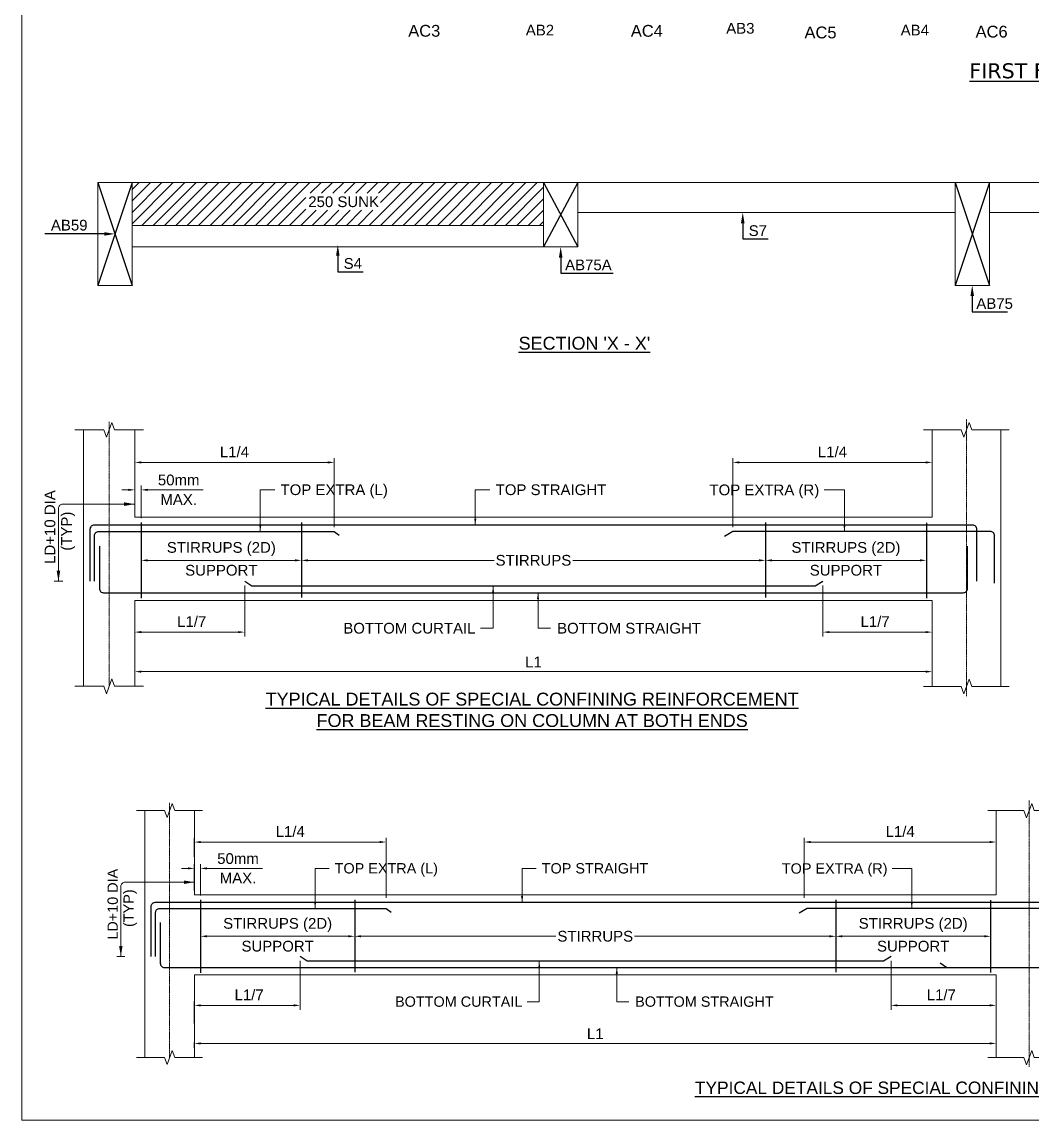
# Model space of a CAD drawing. Header units: metres. Extents: x 212016 to 305808, y -1779784 to -1707414.
# Drawn here: x 212016 to 235580, y -1779784 to -1754179 of the extents above; entities that cross this region are included whole.
import ezdxf
from ezdxf.enums import TextEntityAlignment as Align

# ---------------------------------------------------------------- set-up
doc = ezdxf.new("R2010")
doc.units = ezdxf.units.M
doc.header["$LTSCALE"] = 15
doc.header["$MEASUREMENT"] = 0
doc.header["$PDMODE"] = 35
doc.header["$PDSIZE"] = -10
doc.linetypes.add('DASHDOT', pattern=[25.4, 12.7, -6.35, 0, -6.35])
for name, color, linetype, lineweight in [('BEAM NO_ASC', 7, 'Continuous', 20), ('BEAM SECTION_ASC', 10, 'Continuous', 9), ('BEAM_ASC', 1, 'Continuous', 20), ('CENTERLINE_ASC', 250, 'DASHDOT', 0), ('COLUMN SECTION_ASC', 132, 'Continuous', 9), ('DIMENSION_ASC', 251, 'Continuous', 9), ('HATCH_ASC', 253, 'Continuous', 5), ('LEADER_ASC', 152, 'Continuous', 15), ('NEW COLUMN NO._ ASC', 7, 'Continuous', 25), ('STEEL MAIN_ASC', 4, 'Continuous', 30), ('STIRRUPS_ASC', 22, 'Continuous', 5), ('TEXT HEADER_ASC', 7, 'Continuous', 25), ('TEXT_ASC', 7, 'Continuous', 25), ('VIEWPORT_ASC', 6, 'Continuous', 15)]:
    doc.layers.add(name, color=color, linetype=linetype, lineweight=lineweight)
doc.styles.add('3 MM', font='verdana.ttf', dxfattribs={"height": 3})
doc.styles.add('ASC_DIMENSION', font='swiss.ttf', dxfattribs={"height": 250})
doc.styles.add('STANDERD ASC', font='swiss.ttf', dxfattribs={"height": 250})
doc.dimstyles.new('ASC_MM', dxfattribs={"dimtxt": 210, "dimasz": 150, "dimexe": 50, "dimexo": 50, "dimgap": 100, "dimtad": 1, "dimdec": 0, "dimzin": 0, "dimdsep": 46, "dimtxsty": 'ASC_DIMENSION', "dimcen": 0, "dimclrd": 256, "dimclre": 256, "dimclrt": 7, "dimadec": 0, "dimazin": 0, "dimtfac": 1, "dimtdec": 0, "dimtofl": 0, "dimtmove": 0, "dimatfit": 2, "dimfxl": 1, "dimtolj": 1, "dimtzin": 0, "dimlwd": -1, "dimlwe": -1, "dimarcsym": 1})

# ---------------------------------------------------------------- blocks, each defined once
blk = doc.blocks.new('*D64')
at = {"layer": 'Defpoints', "color": 0, "lineweight": -3, "transparency": 16777216}
for p in [(214648, -1764449), (214648, -1764916), (219298, -1766058)]:
    blk.add_point(p, dxfattribs=at)
at = {"layer": 'DIMENSION_ASC', "transparency": 16777216}
for p, q in [((214648, -1764816), (214648, -1764349)), ((219298, -1765958), (219298, -1764349)), ((219148, -1764449), (214798, -1764449))]:
    blk.add_line(p, q, dxfattribs=at)
at = {"layer": 'DIMENSION_ASC', "lineweight": -3, "transparency": 16777216}
for points in [[(214798, -1764424), (214798, -1764474), (214648, -1764449)], [(219148, -1764424), (219148, -1764474), (219298, -1764449)]]:
    blk.add_solid(points, dxfattribs=at)
at = {"layer": 'DIMENSION_ASC', "color": 7, "transparency": 16777216, "insert": (216973, -1764205), "char_height": 250, "attachment_point": 5, "style": 'ASC_DIMENSION'}
blk.add_mtext('\\A1;L1/4', dxfattribs=at)
blk = doc.blocks.new('*D65')
at = {"layer": 'Defpoints', "color": 0, "lineweight": -3, "transparency": 16777216}
for p in [(214648, -1769200), (233248, -1769187), (214648, -1769328)]:
    blk.add_point(p, dxfattribs=at)
at = {"layer": 'DIMENSION_ASC', "transparency": 16777216}
for p, q in [((233248, -1769287), (233248, -1769428)), ((214648, -1769300), (214648, -1769428)), ((233098, -1769328), (214798, -1769328))]:
    blk.add_line(p, q, dxfattribs=at)
at = {"layer": 'DIMENSION_ASC', "lineweight": -3, "transparency": 16777216}
for points in [[(214798, -1769303), (214798, -1769353), (214648, -1769328)], [(233098, -1769303), (233098, -1769353), (233248, -1769328)]]:
    blk.add_solid(points, dxfattribs=at)
at = {"layer": 'DIMENSION_ASC', "color": 7, "transparency": 16777216, "insert": (223948, -1769103), "char_height": 250, "attachment_point": 5, "style": 'ASC_DIMENSION'}
blk.add_mtext('\\A1;L1', dxfattribs=at)
blk = doc.blocks.new('*D66')
at = {"layer": 'Defpoints', "color": 0, "lineweight": -3, "transparency": 16777216}
for p in [(233248, -1764449), (233248, -1764914), (228600, -1766058)]:
    blk.add_point(p, dxfattribs=at)
at = {"layer": 'DIMENSION_ASC', "transparency": 16777216}
for p, q in [((228600, -1765958), (228600, -1764349)), ((233248, -1764814), (233248, -1764349)), ((228750, -1764449), (233098, -1764449))]:
    blk.add_line(p, q, dxfattribs=at)
at = {"layer": 'DIMENSION_ASC', "lineweight": -3, "transparency": 16777216}
for points in [[(228750, -1764424), (228750, -1764474), (228600, -1764449)], [(233098, -1764424), (233098, -1764474), (233248, -1764449)]]:
    blk.add_solid(points, dxfattribs=at)
at = {"layer": 'DIMENSION_ASC', "color": 7, "transparency": 16777216, "insert": (230923, -1764205), "char_height": 250, "attachment_point": 5, "style": 'ASC_DIMENSION'}
blk.add_mtext('\\A1;L1/4', dxfattribs=at)
blk = doc.blocks.new('*D67')
at = {"layer": 'Defpoints', "color": 0, "lineweight": -3, "transparency": 16777216}
for p in [(217213, -1767223), (214648, -1768406), (214648, -1768950)]:
    blk.add_point(p, dxfattribs=at)
at = {"layer": 'DIMENSION_ASC', "transparency": 16777216}
for p, q in [((217213, -1767323), (217213, -1768506)), ((214648, -1768850), (214648, -1768306)), ((217063, -1768406), (214798, -1768406))]:
    blk.add_line(p, q, dxfattribs=at)
at = {"layer": 'DIMENSION_ASC', "lineweight": -3, "transparency": 16777216}
for points in [[(214798, -1768381), (214798, -1768431), (214648, -1768406)], [(217063, -1768381), (217063, -1768431), (217213, -1768406)]]:
    blk.add_solid(points, dxfattribs=at)
at = {"layer": 'DIMENSION_ASC', "color": 7, "transparency": 16777216, "insert": (215976, -1768162), "char_height": 250, "attachment_point": 5, "style": 'ASC_DIMENSION'}
blk.add_mtext('\\A1;L1/7', dxfattribs=at)
blk = doc.blocks.new('*D68')
at = {"layer": 'Defpoints', "color": 0, "lineweight": -3, "transparency": 16777216}
for p in [(230701, -1767223), (233248, -1768406), (233248, -1768950)]:
    blk.add_point(p, dxfattribs=at)
at = {"layer": 'DIMENSION_ASC', "transparency": 16777216}
for p, q in [((230701, -1767323), (230701, -1768506)), ((230851, -1768406), (233098, -1768406)), ((233248, -1768850), (233248, -1768306))]:
    blk.add_line(p, q, dxfattribs=at)
at = {"layer": 'DIMENSION_ASC', "lineweight": -3, "transparency": 16777216}
for points in [[(230851, -1768381), (230851, -1768431), (230701, -1768406)], [(233098, -1768381), (233098, -1768431), (233248, -1768406)]]:
    blk.add_solid(points, dxfattribs=at)
at = {"layer": 'DIMENSION_ASC', "color": 7, "transparency": 16777216, "insert": (231919, -1768162), "char_height": 250, "attachment_point": 5, "style": 'ASC_DIMENSION'}
blk.add_mtext('\\A1;L1/7', dxfattribs=at)
blk = doc.blocks.new('*D69')
at = {"layer": 'Defpoints', "color": 0, "lineweight": -3, "transparency": 16777216}
for p in [(214799, -1765089), (214648, -1765729), (214799, -1765851)]:
    blk.add_point(p, dxfattribs=at)
at = {"layer": 'DIMENSION_ASC', "transparency": 16777216}
for p, q in [((214498, -1765089), (214348, -1765089)), ((214648, -1765629), (214648, -1764989)), ((214799, -1765751), (214799, -1764989)), ((214949, -1765089), (216245, -1765089))]:
    blk.add_line(p, q, dxfattribs=at)
at = {"layer": 'DIMENSION_ASC', "lineweight": -3, "transparency": 16777216}
for points in [[(214498, -1765064), (214498, -1765114), (214648, -1765089)], [(214949, -1765064), (214949, -1765114), (214799, -1765089)]]:
    blk.add_solid(points, dxfattribs=at)
at = {"layer": 'DIMENSION_ASC', "color": 7, "transparency": 16777216, "char_height": 250, "attachment_point": 5, "style": 'ASC_DIMENSION'}
for s, insert in [('\\A1;50mm', (215672, -1764860)), ('\\A1;MAX.', (215672, -1765314))]:
    blk.add_mtext(s, dxfattribs=dict(at, insert=insert))
blk = doc.blocks.new('*D70')
at = {"layer": 'Defpoints', "color": 0, "lineweight": -3, "transparency": 16777216}
for p in [(214799, -1766733), (218535, -1766733), (218535, -1766733)]:
    blk.add_point(p, dxfattribs=at)
at = {"layer": 'DIMENSION_ASC', "transparency": 16777216}
blk.add_line((214949, -1766733), (218385, -1766733), dxfattribs=at)
at = {"layer": 'DIMENSION_ASC', "lineweight": -3, "transparency": 16777216}
for points in [[(214949, -1766708), (214949, -1766758), (214799, -1766733)], [(218385, -1766708), (218385, -1766758), (218535, -1766733)]]:
    blk.add_solid(points, dxfattribs=at)
at = {"layer": 'DIMENSION_ASC', "color": 7, "transparency": 16777216, "char_height": 250, "attachment_point": 5, "style": 'ASC_DIMENSION'}
for s, insert in [('\\A1;STIRRUPS (2D)', (216667, -1766469)), ('\\A1;SUPPORT', (216667, -1766965))]:
    blk.add_mtext(s, dxfattribs=dict(at, insert=insert))
blk = doc.blocks.new('*D71')
at = {"layer": 'Defpoints', "color": 0, "lineweight": -3, "transparency": 16777216}
for p in [(229361, -1766725), (218535, -1766733), (229361, -1766733)]:
    blk.add_point(p, dxfattribs=at)
at = {"layer": 'DIMENSION_ASC', "transparency": 16777216}
for p, q in [((229361, -1766725), (229361, -1766733)), ((218685, -1766733), (223031, -1766733)), ((229211, -1766733), (224864, -1766733))]:
    blk.add_line(p, q, dxfattribs=at)
at = {"layer": 'DIMENSION_ASC', "lineweight": -3, "transparency": 16777216}
for points in [[(218685, -1766708), (218685, -1766758), (218535, -1766733)], [(229211, -1766708), (229211, -1766758), (229361, -1766733)]]:
    blk.add_solid(points, dxfattribs=at)
at = {"layer": 'DIMENSION_ASC', "color": 7, "transparency": 16777216, "insert": (223948, -1766733), "char_height": 250, "attachment_point": 5, "style": 'ASC_DIMENSION'}
blk.add_mtext('\\A1;STIRRUPS', dxfattribs=at)
blk = doc.blocks.new('*D72')
at = {"layer": 'Defpoints', "color": 0, "lineweight": -3, "transparency": 16777216}
for p in [(229361, -1766725), (233114, -1766733), (233114, -1766734)]:
    blk.add_point(p, dxfattribs=at)
at = {"layer": 'DIMENSION_ASC', "transparency": 16777216}
for p, q in [((229361, -1766725), (229361, -1766733)), ((229511, -1766733), (232964, -1766733)), ((233114, -1766734), (233114, -1766733))]:
    blk.add_line(p, q, dxfattribs=at)
at = {"layer": 'DIMENSION_ASC', "lineweight": -3, "transparency": 16777216}
for points in [[(229511, -1766708), (229511, -1766758), (229361, -1766733)], [(232964, -1766708), (232964, -1766758), (233114, -1766733)]]:
    blk.add_solid(points, dxfattribs=at)
at = {"layer": 'DIMENSION_ASC', "color": 7, "transparency": 16777216, "char_height": 250, "attachment_point": 5, "style": 'ASC_DIMENSION'}
for s, insert in [('\\A1;STIRRUPS (2D)', (231238, -1766469)), ('\\A1;SUPPORT', (231238, -1766965))]:
    blk.add_mtext(s, dxfattribs=dict(at, insert=insert))
blk = doc.blocks.new('*D78')
at = {"layer": 'Defpoints', "color": 0, "lineweight": -3, "transparency": 16777216}
for p in [(216037, -1773301), (216037, -1773750), (220513, -1774706)]:
    blk.add_point(p, dxfattribs=at)
at = {"layer": 'DIMENSION_ASC', "transparency": 16777216}
for p, q in [((216037, -1773650), (216037, -1773201)), ((220363, -1773301), (216187, -1773301)), ((220513, -1774606), (220513, -1773201))]:
    blk.add_line(p, q, dxfattribs=at)
at = {"layer": 'DIMENSION_ASC', "lineweight": -3, "transparency": 16777216}
for points in [[(216187, -1773276), (216187, -1773326), (216037, -1773301)], [(220363, -1773276), (220363, -1773326), (220513, -1773301)]]:
    blk.add_solid(points, dxfattribs=at)
at = {"layer": 'DIMENSION_ASC', "color": 7, "transparency": 16777216, "insert": (218275, -1773057), "char_height": 250, "attachment_point": 5, "style": 'ASC_DIMENSION'}
blk.add_mtext('\\A1;L1/4', dxfattribs=at)
blk = doc.blocks.new('*D79')
at = {"layer": 'Defpoints', "color": 0, "lineweight": -3, "transparency": 16777216}
for p in [(216037, -1777874), (234742, -1777861), (216037, -1777997)]:
    blk.add_point(p, dxfattribs=at)
at = {"layer": 'DIMENSION_ASC', "transparency": 16777216}
for p, q in [((216037, -1777974), (216037, -1778097)), ((234742, -1777961), (234742, -1778097)), ((234592, -1777997), (216187, -1777997))]:
    blk.add_line(p, q, dxfattribs=at)
at = {"layer": 'DIMENSION_ASC', "lineweight": -3, "transparency": 16777216}
for points in [[(216187, -1777972), (216187, -1778022), (216037, -1777997)], [(234592, -1777972), (234592, -1778022), (234742, -1777997)]]:
    blk.add_solid(points, dxfattribs=at)
at = {"layer": 'DIMENSION_ASC', "color": 7, "transparency": 16777216, "insert": (225390, -1777772), "char_height": 250, "attachment_point": 5, "style": 'ASC_DIMENSION'}
blk.add_mtext('\\A1;L1', dxfattribs=at)
blk = doc.blocks.new('*D81')
at = {"layer": 'Defpoints', "color": 0, "lineweight": -3, "transparency": 16777216}
for p in [(234742, -1773301), (234742, -1773748), (230266, -1774705)]:
    blk.add_point(p, dxfattribs=at)
at = {"layer": 'DIMENSION_ASC', "transparency": 16777216}
for p, q in [((230266, -1774605), (230266, -1773201)), ((230416, -1773301), (234592, -1773301)), ((234742, -1773648), (234742, -1773201))]:
    blk.add_line(p, q, dxfattribs=at)
at = {"layer": 'DIMENSION_ASC', "lineweight": -3, "transparency": 16777216}
for points in [[(230416, -1773276), (230416, -1773326), (230266, -1773301)], [(234592, -1773276), (234592, -1773326), (234742, -1773301)]]:
    blk.add_solid(points, dxfattribs=at)
at = {"layer": 'DIMENSION_ASC', "color": 7, "transparency": 16777216, "insert": (232504, -1773057), "char_height": 250, "attachment_point": 5, "style": 'ASC_DIMENSION'}
blk.add_mtext('\\A1;L1/4', dxfattribs=at)
blk = doc.blocks.new('*D83')
at = {"layer": 'Defpoints', "color": 0, "lineweight": -3, "transparency": 16777216}
for p in [(218507, -1775971), (216037, -1777110), (216037, -1777634)]:
    blk.add_point(p, dxfattribs=at)
at = {"layer": 'DIMENSION_ASC', "transparency": 16777216}
for p, q in [((218507, -1776071), (218507, -1777210)), ((216037, -1777534), (216037, -1777010)), ((218357, -1777110), (216187, -1777110))]:
    blk.add_line(p, q, dxfattribs=at)
at = {"layer": 'DIMENSION_ASC', "lineweight": -3, "transparency": 16777216}
for points in [[(216187, -1777085), (216187, -1777135), (216037, -1777110)], [(218357, -1777085), (218357, -1777135), (218507, -1777110)]]:
    blk.add_solid(points, dxfattribs=at)
at = {"layer": 'DIMENSION_ASC', "color": 7, "transparency": 16777216, "insert": (217316, -1776866), "char_height": 250, "attachment_point": 5, "style": 'ASC_DIMENSION'}
blk.add_mtext('\\A1;L1/7', dxfattribs=at)
blk = doc.blocks.new('*D73')
at = {"layer": 'Defpoints', "color": 0, "lineweight": -3, "transparency": 16777216}
for p in [(232290, -1775971), (234742, -1777110), (234742, -1777634)]:
    blk.add_point(p, dxfattribs=at)
at = {"layer": 'DIMENSION_ASC', "transparency": 16777216}
for p, q in [((232290, -1776071), (232290, -1777210)), ((232440, -1777110), (234592, -1777110)), ((234742, -1777534), (234742, -1777010))]:
    blk.add_line(p, q, dxfattribs=at)
at = {"layer": 'DIMENSION_ASC', "lineweight": -3, "transparency": 16777216}
for points in [[(232440, -1777085), (232440, -1777135), (232290, -1777110)], [(234592, -1777085), (234592, -1777135), (234742, -1777110)]]:
    blk.add_solid(points, dxfattribs=at)
at = {"layer": 'DIMENSION_ASC', "color": 7, "transparency": 16777216, "insert": (233463, -1776866), "char_height": 250, "attachment_point": 5, "style": 'ASC_DIMENSION'}
blk.add_mtext('\\A1;L1/7', dxfattribs=at)
blk = doc.blocks.new('*D88')
at = {"layer": 'Defpoints', "color": 0, "lineweight": -3, "transparency": 16777216}
for p in [(216183, -1773916), (216037, -1774532), (216183, -1774650)]:
    blk.add_point(p, dxfattribs=at)
at = {"layer": 'DIMENSION_ASC', "transparency": 16777216}
for p, q in [((216037, -1774432), (216037, -1773816)), ((216183, -1774550), (216183, -1773816)), ((215887, -1773916), (215737, -1773916)), ((216333, -1773916), (217629, -1773916))]:
    blk.add_line(p, q, dxfattribs=at)
at = {"layer": 'DIMENSION_ASC', "lineweight": -3, "transparency": 16777216}
for points in [[(215887, -1773891), (215887, -1773941), (216037, -1773916)], [(216333, -1773891), (216333, -1773941), (216183, -1773916)]]:
    blk.add_solid(points, dxfattribs=at)
at = {"layer": 'DIMENSION_ASC', "color": 7, "transparency": 16777216, "char_height": 250, "attachment_point": 5, "style": 'ASC_DIMENSION'}
for s, insert in [('\\A1;50mm', (217056, -1773688)), ('\\A1;MAX.', (217056, -1774141))]:
    blk.add_mtext(s, dxfattribs=dict(at, insert=insert))
blk = doc.blocks.new('*D89')
at = {"layer": 'Defpoints', "color": 0, "lineweight": -3, "transparency": 16777216}
for p in [(216183, -1775499), (219779, -1775499), (219779, -1775499)]:
    blk.add_point(p, dxfattribs=at)
at = {"layer": 'DIMENSION_ASC', "transparency": 16777216}
blk.add_line((216333, -1775499), (219629, -1775499), dxfattribs=at)
at = {"layer": 'DIMENSION_ASC', "lineweight": -3, "transparency": 16777216}
for points in [[(216333, -1775474), (216333, -1775524), (216183, -1775499)], [(219629, -1775474), (219629, -1775524), (219779, -1775499)]]:
    blk.add_solid(points, dxfattribs=at)
at = {"layer": 'DIMENSION_ASC', "color": 7, "transparency": 16777216, "char_height": 250, "attachment_point": 5, "style": 'ASC_DIMENSION'}
for s, insert in [('\\A1;STIRRUPS (2D)', (217981, -1775235)), ('\\A1;SUPPORT', (217981, -1775731))]:
    blk.add_mtext(s, dxfattribs=dict(at, insert=insert))
blk = doc.blocks.new('*D90')
at = {"layer": 'Defpoints', "color": 0, "lineweight": -3, "transparency": 16777216}
for p in [(219779, -1775499), (231001, -1775491), (231001, -1775499)]:
    blk.add_point(p, dxfattribs=at)
at = {"layer": 'DIMENSION_ASC', "transparency": 16777216}
for p, q in [((219929, -1775499), (224473, -1775499)), ((230851, -1775499), (226306, -1775499)), ((231001, -1775491), (231001, -1775499))]:
    blk.add_line(p, q, dxfattribs=at)
at = {"layer": 'DIMENSION_ASC', "lineweight": -3, "transparency": 16777216}
for points in [[(219929, -1775474), (219929, -1775524), (219779, -1775499)], [(230851, -1775474), (230851, -1775524), (231001, -1775499)]]:
    blk.add_solid(points, dxfattribs=at)
at = {"layer": 'DIMENSION_ASC', "color": 7, "transparency": 16777216, "insert": (225390, -1775499), "char_height": 250, "attachment_point": 5, "style": 'ASC_DIMENSION'}
blk.add_mtext('\\A1;STIRRUPS', dxfattribs=at)
blk = doc.blocks.new('*D91')
at = {"layer": 'Defpoints', "color": 0, "lineweight": -3, "transparency": 16777216}
for p in [(231001, -1775491), (234613, -1775499), (234613, -1775500)]:
    blk.add_point(p, dxfattribs=at)
at = {"layer": 'DIMENSION_ASC', "transparency": 16777216}
for p, q in [((231001, -1775491), (231001, -1775499)), ((231151, -1775499), (234463, -1775499)), ((234613, -1775500), (234613, -1775499))]:
    blk.add_line(p, q, dxfattribs=at)
at = {"layer": 'DIMENSION_ASC', "lineweight": -3, "transparency": 16777216}
for points in [[(231151, -1775474), (231151, -1775524), (231001, -1775499)], [(234463, -1775474), (234463, -1775524), (234613, -1775499)]]:
    blk.add_solid(points, dxfattribs=at)
at = {"layer": 'DIMENSION_ASC', "color": 7, "transparency": 16777216, "char_height": 250, "attachment_point": 5, "style": 'ASC_DIMENSION'}
for s, insert in [('\\A1;STIRRUPS (2D)', (232807, -1775235)), ('\\A1;SUPPORT', (232807, -1775731))]:
    blk.add_mtext(s, dxfattribs=dict(at, insert=insert))

msp = doc.modelspace()

# ---------------------------------------------------------------- linework, layer by layer
at = {"layer": 'BEAM SECTION_ASC', "ltscale": 10}
for p, q in [((214647.8, -1765728.5), (233247.8, -1765728.5)), ((214647.8, -1767668.5), (233247.8, -1767668.5)), ((216037.3, -1774532.3), (234741.9, -1774532.3)), ((216037.3, -1776399.8), (234741.9, -1776399.8))]:
    msp.add_line(p, q, dxfattribs=at)
at = {"layer": 'BEAM_ASC'}
for p, q in [((213784.1, -1757921.1, 0), (213784.1, -1760321.1, 0)), ((214584.1, -1757921.1, 0), (213784.1, -1757921.1, 0)), ((214584.1, -1757920.6, 0), (224184.1, -1757920.6, 0)), ((214584.1, -1757921.1, 0), (214584.1, -1760321.1, 0)), ((224184.1, -1757921.1, 0), (224984.1, -1757921.1, 0)), ((224184.1, -1759421.1, 0), (224184.1, -1757921.1, 0)), ((224984.1, -1757921.1, 0), (233784.1, -1757921.1, 0)), ((224984.1, -1757921.1, 0), (224984.1, -1759421.1, 0)), ((233784.1, -1757921.1, 0), (233784.1, -1760321.1, 0)), ((233784.1, -1757921.1, 0), (234584.1, -1757921.1, 0)), ((234584.1, -1757921.1, 0), (234584.1, -1760321.1, 0)), ((237063.4, -1757921.1, 0), (234584.1, -1757921.1, 0)), ((224984.1, -1758621.1, 0), (233784.1, -1758621.1, 0)), ((237063.4, -1758621.1, 0), (234584.1, -1758621.1, 0)), ((214584.1, -1758921.1, 0), (224184.1, -1758921.1, 0)), ((214584.1, -1759421.1, 0), (224184.1, -1759421.1, 0)), ((224984.1, -1759421.1, 0), (224184.1, -1759421.1, 0)), ((214584.1, -1760321.1, 0), (213784.1, -1760321.1, 0)), ((233784.1, -1760321.1, 0), (234584.1, -1760321.1, 0))]:
    msp.add_line(p, q, dxfattribs=at)
at = {"layer": 'BEAM_ASC', "color": 251, "lineweight": -3}
for p, q in [((213784.1, -1757921.1, 0), (214584.1, -1760321.1, 0)), ((214584.1, -1757921.1, 0), (213784.1, -1760321.1, 0)), ((224984.1, -1757921.1, 0), (224184.1, -1759421.1, 0)), ((224184.1, -1757921.1, 0), (224984.1, -1759421.1, 0)), ((234584.1, -1757921.1, 0), (233784.1, -1760321.1, 0)), ((233784.1, -1757921.1, 0), (234584.1, -1760321.1, 0))]:
    msp.add_line(p, q, dxfattribs=at)
at = {"layer": 'CENTERLINE_ASC', "ltscale": 0.05}
for p, q in [((214047.8, -1763501), (214047.8, -1769683.4)), ((234047.8, -1763442), (234047.8, -1769898.7)), ((235512, -1772331.2), (235512, -1778546.5)), ((215459.8, -1772388), (215459.8, -1778339.3))]:
    msp.add_line(p, q, dxfattribs=at)
at = {"layer": 'COLUMN SECTION_ASC', "ltscale": 10}
for p, q in [((213447.8, -1769672.1), (213447.8, -1763686.7)), ((214647.8, -1765728.5), (214647.8, -1763688.4)), ((233247.8, -1765728.5), (233247.8, -1763688.4)), ((234847.8, -1769672.1), (234847.8, -1763688.4)), ((214647.8, -1769672.1), (214647.8, -1767668.5)), ((233247.8, -1769672.1), (233247.8, -1767668.5)), ((214882.2, -1778328.4), (214882.2, -1772566.8)), ((216037.3, -1774532.3), (216037.3, -1772568.5)), ((234741.9, -1774532.3), (234741.9, -1772568.5)), ((216037.3, -1778328.4), (216037.3, -1776399.8)), ((234741.9, -1778328.4), (234741.9, -1776399.8))]:
    msp.add_line(p, q, dxfattribs=at)
at = {"layer": 'DIMENSION_ASC'}
for p, q in [((214647.8, -1765522.5), (214647.8, -1765322.5)), ((212966.4, -1767222), (212766.4, -1767222)), ((216037.3, -1774334), (216037.3, -1774141.5)), ((214418.8, -1775969.9), (214226.3, -1775969.9))]:
    msp.add_line(p, q, dxfattribs=at)
at = {"layer": 'DIMENSION_ASC', "lineweight": -3, "elevation": 0}
for points in [[(228831.1, -1758871.1), (228831.1, -1759238.4), (229424.6, -1759238.4)], [(213934.1, -1759121.1), (212548, -1759121.1)], [(219384.1, -1759631.1), (219384.1, -1760003.9), (219977.6, -1760003.9)], [(224584.1, -1759671.1), (224584.1, -1760038.4), (225805.6, -1760038.4)], [(234184.1, -1760571.1), (234184.1, -1760938.4), (235003.7, -1760938.4)]]:
    msp.add_lwpolyline(points, dxfattribs=at)
at = {"layer": 'DIMENSION_ASC'}
for points in [[(212866.4, -1767222), (212866.4, -1765522.5, -0.4142136), (212966.4, -1765422.5), (214647.8, -1765422.5)], [(214322.5, -1775969.9), (214322.5, -1774334, -0.4142136), (214418.8, -1774237.7), (216037.3, -1774237.7)]]:
    msp.add_lwpolyline(points, format="xyb", dxfattribs=at)
at = {"layer": 'DIMENSION_ASC', "lineweight": -3}
for points in [[(228789.5, -1758871.1, 0), (228831.1, -1758621.1, 0), (228872.8, -1758871.1, 0)], [(213934.1, -1759079.4, 0), (214184.1, -1759121.1, 0), (213934.1, -1759162.8, 0)], [(219342.5, -1759631.1, 0), (219384.1, -1759381.1, 0), (219425.8, -1759631.1, 0)], [(224542.5, -1759671.1, 0), (224584.1, -1759421.1, 0), (224625.8, -1759671.1, 0)], [(234142.5, -1760571.1, 0), (234184.1, -1760321.1, 0), (234225.8, -1760571.1, 0)]]:
    msp.add_solid(points, dxfattribs=at)
at = {"layer": 'DIMENSION_ASC'}
for points in [[(214397.8, -1765380.9), (214397.8, -1765464.2), (214647.8, -1765422.5)], [(212908.1, -1766972), (212824.8, -1766972), (212866.4, -1767222)], [(215796.7, -1774197.6), (215796.7, -1774277.8), (216037.3, -1774237.7)], [(214362.6, -1775729.2), (214282.4, -1775729.2), (214322.5, -1775969.9)]]:
    msp.add_solid(points, dxfattribs=at)
at = {"layer": 'HATCH_ASC', "linetype": 'Continuous'}
for p, q in [((215546.7, -1757921.1, 0), (214584.1, -1758883.6, 0)), ((215281.5, -1757921.1, 0), (214584.1, -1758618.5, 0)), ((215016.3, -1757921.1, 0), (214584.1, -1758353.3, 0)), ((214751.1, -1757921.1, 0), (214584.1, -1758088.1, 0)), ((215811.9, -1757921, 0), (214811.8, -1758921.1, 0)), ((216077, -1757921, 0), (215077, -1758921.1, 0)), ((216342.2, -1757921, 0), (215342.1, -1758921.1, 0)), ((216607.4, -1757921, 0), (215607.3, -1758921.1, 0)), ((216872.6, -1757921, 0), (215872.5, -1758921.1, 0)), ((217137.8, -1757921, 0), (216137.6, -1758921.1, 0)), ((217403, -1757921, 0), (216402.8, -1758921.1, 0)), ((217668.1, -1757920.9, 0), (216668, -1758921.1, 0)), ((217933.3, -1757920.9, 0), (216933.1, -1758921.1, 0)), ((218198.5, -1757920.9, 0), (217198.3, -1758921.1, 0)), ((218463.7, -1757920.9, 0), (217463.4, -1758921.1, 0)), ((218728.9, -1757920.9, 0), (217728.6, -1758921.1, 0)), ((218994, -1757920.9, 0), (218741.6, -1758173.3, 0)), ((219259.2, -1757920.8, 0), (219006.7, -1758173.3, 0)), ((219524.4, -1757920.8, 0), (219271.9, -1758173.3, 0)), ((219789.6, -1757920.8, 0), (219537.1, -1758173.3, 0)), ((220054.8, -1757920.8, 0), (219802.2, -1758173.3, 0)), ((220319.9, -1757920.8, 0), (220067.4, -1758173.3, 0)), ((221115.5, -1757920.7, 0), (220115.1, -1758921.1, 0)), ((220585.1, -1757920.8, 0), (220332.6, -1758173.3, 0)), ((220850.3, -1757920.8, 0), (220378.7, -1758392.4, 0)), ((221380.7, -1757920.7, 0), (220380.3, -1758921.1, 0)), ((221645.8, -1757920.7, 0), (220645.4, -1758921.1, 0)), ((221911, -1757920.7, 0), (220910.6, -1758921.1, 0)), ((222176.2, -1757920.7, 0), (221175.8, -1758921.1, 0)), ((222441.4, -1757920.7, 0), (221440.9, -1758921.1, 0)), ((222706.6, -1757920.6, 0), (221706.1, -1758921.1, 0)), ((222971.7, -1757920.6, 0), (221971.3, -1758921.1, 0)), ((223236.9, -1757920.6, 0), (222236.4, -1758921.1, 0)), ((223502.1, -1757920.6, 0), (222501.6, -1758921.1, 0)), ((223767.3, -1757920.6, 0), (222766.7, -1758921.1, 0)), ((224032.5, -1757920.6, 0), (223031.9, -1758921.1, 0)), ((218639.7, -1758275.2, 0), (217993.8, -1758921.1, 0)), ((224184.1, -1758034.1, 0), (223297.1, -1758921.1, 0)), ((224184.1, -1758299.2, 0), (223562.2, -1758921.1, 0)), ((218639.7, -1758540.3, 0), (218258.9, -1758921.1, 0)), ((218876.8, -1758568.4, 0), (218524.1, -1758921.1, 0)), ((219141.9, -1758568.4, 0), (218789.3, -1758921.1, 0)), ((219407.1, -1758568.4, 0), (219054.4, -1758921.1, 0)), ((219672.3, -1758568.4, 0), (219319.6, -1758921.1, 0)), ((219937.4, -1758568.4, 0), (219584.8, -1758921.1, 0)), ((220202.6, -1758568.4, 0), (219849.9, -1758921.1, 0)), ((224184.1, -1758564.4, 0), (223827.4, -1758921.1, 0)), ((224184.1, -1758829.6, 0), (224092.6, -1758921.1, 0))]:
    msp.add_line(p, q, dxfattribs=at)
for points in [[(213247.8, -1763686.7), (213922.8, -1763686.7), (213985.3, -1763858.4), (214110.3, -1763515), (214172.8, -1763686.7), (214847.8, -1763686.7)], [(233047.8, -1763688.4), (233922.8, -1763688.4), (233985.3, -1763860.2), (234110.3, -1763516.7), (234172.8, -1763688.4), (235047.8, -1763688.4)], [(213247.8, -1769670.3), (213922.8, -1769670.3), (213985.3, -1769842.1), (214110.3, -1769498.6), (214172.8, -1769670.3), (214847.8, -1769670.3)], [(233047.8, -1769672.1), (233922.8, -1769672.1), (233985.3, -1769843.8), (234110.3, -1769500.4), (234172.8, -1769672.1), (235047.8, -1769672.1)], [(214689.7, -1772566.8), (215339.4, -1772566.8), (215399.6, -1772732.1), (215519.9, -1772401.5), (215580.1, -1772566.8), (216229.8, -1772566.8)], [(234549.4, -1772568.5), (235391.6, -1772568.5), (235451.8, -1772733.8), (235572.1, -1772403.2), (235632.3, -1772568.5), (236474.6, -1772568.5)], [(214689.7, -1778326.7), (215339.4, -1778326.7), (215399.6, -1778492), (215519.9, -1778161.4), (215580.1, -1778326.7), (216229.8, -1778326.7)], [(234549.4, -1778328.4), (235391.6, -1778328.4), (235451.8, -1778493.7), (235572.1, -1778163.1), (235632.3, -1778328.4), (236474.6, -1778328.4)]]:
    msp.add_lwpolyline(points, dxfattribs=at)
at = {"layer": 'STEEL MAIN_ASC'}
for points in [[(234293.7, -1767222), (234293.7, -1766009.4, 0.4142136), (234193.7, -1765909.4), (213702, -1765909.4, 0.4142136), (213602, -1766009.4), (213602, -1767222)], [(213708.9, -1767222), (213708.9, -1766157.9, -0.4142136), (213808.9, -1766057.9), (219297.8, -1766057.9), (219419.3, -1766146.2)], [(234704.1, -1767262), (234704.1, -1766157.9, 0.4142136), (234604.1, -1766057.9), (228600.5, -1766057.9), (228405.7, -1766173.8)], [(213821.9, -1766399.8), (213821.9, -1767387.7, 0.4142136), (213921.9, -1767487.7), (233973.7, -1767487.7, 0.4142136), (234073.7, -1767387.7), (234073.7, -1766399.8)], [(215030.6, -1775969.9), (215030.6, -1774802.6, -0.4142136), (215126.9, -1774706.3), (240638.7, -1774706.3), (240761, -1774817.9)], [(215133.5, -1775969.9), (215133.5, -1774945.5, -0.4142136), (215229.8, -1774849.3), (220513.5, -1774849.3), (220630.4, -1774934.3)], [(215242.3, -1775178.5), (215242.3, -1776129.4, 0.4142136), (215338.6, -1776225.7), (237449.4, -1776225.7), (237598.1, -1776114.1)]]:
    msp.add_lwpolyline(points, format="xyb", dxfattribs=at)
for points in [[(230700.5, -1767222.8), (230516.5, -1767338.7), (217379.2, -1767338.7), (217213.4, -1767222.8)], [(240762.9, -1774960.9), (240638.7, -1774849.3), (230337.2, -1774849.3), (230149.7, -1774960.9)], [(232289.8, -1775970.6), (232112.7, -1776082.3), (218666.5, -1776082.3), (218507, -1775970.6)], [(233436, -1776114.1), (233591.4, -1776225.7), (257484.8, -1776225.7), (257617.5, -1776114.1)]]:
    msp.add_lwpolyline(points, dxfattribs=at)
at = {"layer": 'STIRRUPS_ASC', "lineweight": 25, "ltscale": 10}
for p, q in [((214799, -1765851), (214799, -1767615.2)), ((214799, -1765851), (214799, -1767615.2)), ((218534.5, -1765851.4), (218534.5, -1767598.4)), ((229361.1, -1765851.4), (229361.1, -1767598.4)), ((233114.2, -1765854.2), (233114.2, -1767613.8)), ((216182.8, -1774650.2), (216182.8, -1776348.4)), ((216182.8, -1774650.2), (216182.8, -1776348.4)), ((219778.7, -1774650.6), (219778.7, -1776332.2)), ((231000.5, -1774650.6), (231000.5, -1776332.2)), ((234613.3, -1774653.3), (234613.3, -1776347))]:
    msp.add_line(p, q, dxfattribs=at)
at = {"layer": 'VIEWPORT_ASC'}
for p, q in [((212015.7, -1779783.6, 4047.6), (212015.7, -1713538, 4047.6)), ((305807.8, -1779782.6, 4047.6), (212015.7, -1779783.6, 4047.6))]:
    msp.add_line(p, q, dxfattribs=at)

# ---------------------------------------------------------------- texts
at = {"color": 4, "style": '3 MM'}
msp.add_text('%%UFIRST FLOOR LEVEL', height=350, dxfattribs=at).set_placement((234118.8, -1755492.1, 4047.6))
at = {"layer": 'BEAM NO_ASC', "style": 'STANDERD ASC'}
for s, rotation, p in [('AB2', 0, (224100.1, -1754568.1, 0)), ('AB3', 0, (228775.2, -1754527, 0)), ('AB4', 0, (232845.1, -1754568.1, 0)), ('AB59', 0, (213118.7, -1759117.1, 0)), ('S7', 360, (229181.9, -1759244.3, 0)), ('S4', 360, (219734.9, -1760009.8, 0)), ('AB75A', 360, (225230.1, -1760044.3, 0)), ('AB75', 360, (234706.6, -1760944.3, 0))]:
    msp.add_text(s, height=250, rotation=rotation, dxfattribs=at).set_placement(p, align=Align.BOTTOM_CENTER)
at = {"layer": 'NEW COLUMN NO._ ASC', "color": 3, "style": 'STANDERD ASC'}
for s, p in [('AC3', (221401, -1754604.9, 0)), ('AC4', (226593.8, -1754605.8, 0)), ('AC5', (230644.6, -1754643.8, 0)), ('AC6', (234636.6, -1754624.3, 4047.6))]:
    msp.add_text(s, height=275, dxfattribs=at).set_placement(p, align=Align.BOTTOM_CENTER)
at = {"layer": 'TEXT HEADER_ASC', "style": 'STANDERD ASC'}
msp.add_text("%%USECTION 'X - X'", height=300, dxfattribs=at).set_placement((225137.4, -1761669.9, 0), align=Align.MIDDLE_CENTER)
msp.add_text('%%UTYPICAL DETAILS OF SPECIAL CONFINING REINFORCEMENT REQUIREMENT FOR BEAM REINFORCEMENT', height=288.783, dxfattribs=at).set_placement((227716.3, -1779262.3), align=Align.BOTTOM_LEFT)
at = {"layer": 'TEXT HEADER_ASC', "insert": (217487.9, -1769818.2), "char_height": 300, "width": 12859.311, "attachment_point": 1, "style": 'STANDERD ASC'}
msp.add_mtext('\\pxqc;{\\LTYPICAL DETAILS OF SPECIAL CONFINING REINFORCEMENT\\PFOR BEAM RESTING ON COLUMN AT BOTH ENDS}', dxfattribs=at)
at = {"layer": 'TEXT_ASC', "style": 'STANDERD ASC'}
for s, height, p in [('250 SUNK', 250, (218694.9, -1758495.6)), ('TOP EXTRA (L)', 250, (218048.1, -1765210.8)), ('TOP STRAIGHT', 250, (223066.7, -1765211.3)), ('TOP EXTRA (R)', 250, (228054.4, -1765214.8)), ('BOTTOM CURTAIL', 250, (219512.3, -1768440.1)), ('BOTTOM STRAIGHT', 250, (224499.9, -1768440.1)), ('TOP EXTRA (L)', 240.653, (219310.5, -1774033.9)), ('TOP STRAIGHT', 240.653, (224141.4, -1774034.4)), ('TOP EXTRA (R)', 240.653, (229742.6, -1774037.8)), ('BOTTOM CURTAIL', 240.653, (220719.9, -1777142.5)), ('BOTTOM STRAIGHT', 240.653, (226321, -1777142.5))]:
    msp.add_text(s, height=height, dxfattribs=at).set_placement(p)
for s, height, p in [('LD+10 DIA', 250, (212668.4, -1766814.9)), ('(TYP)', 250, (213055.3, -1766507.6)), ('LD+10 DIA', 240.65, (214131.9, -1775578)), ('(TYP)', 240.65, (214504.3, -1775282.2))]:
    msp.add_text(s, height=height, rotation=90, dxfattribs=at).set_placement(p, align=Align.MIDDLE_LEFT)

# ---------------------------------------------------------------- dimensions: what is measured, and where the dimension line sits
at = {"layer": 'DIMENSION_ASC'}
for base, p1, p2, text, picture, middle in [((214647.8, -1764449.4), (219297.8, -1766057.9), (214647.8, -1764915.8), 'L1/4', '*D64', (216972.8, -1764449.4)), ((233247.8, -1764449.4), (228600.5, -1766057.9), (233247.8, -1764914), 'L1/4', '*D66', (230922.8, -1764449.4)), ((214647.8, -1768406.2), (217213.4, -1767222.8), (214647.8, -1768950.4), 'L1/7', '*D67', (215976.4, -1768406.2)), ((216037.3, -1773300.9), (220513.5, -1774706.3), (216037.3, -1773749.9), 'L1/4', '*D78', (218275.4, -1773300.9)), ((234741.9, -1773300.9), (230265.7, -1774704.6), (234741.9, -1773748.2), 'L1/4', '*D81', (232503.8, -1773300.9)), ((216037.3, -1777109.9), (218507, -1775970.6), (216037.3, -1777633.7), 'L1/7', '*D83', (217316.2, -1777109.9))]:
    dim = msp.add_linear_dim(base=base, p1=p1, p2=p2, text=text, dimstyle='ASC_MM', override={"dimexe": 100, "dimexo": 100, "dimgap": 100, "dimfxl": 100, "dimarcsym": 1}, dxfattribs=at)
    dim.commit()
    dim.dimension.update_dxf_attribs({"geometry": picture, "text_midpoint": middle, "dimtype": 160})
for base, p1, p2, text, override, picture, middle in [((214799, -1765088.7), (214647.8, -1765728.5), (214799, -1765851), '50mm\\XMAX.', {"dimexe": 100, "dimexo": 100, "dimgap": 100, "dimfxl": 100, "dimarcsym": 1}, '*D69', (215671.8, -1765088.7)), ((218534.5, -1766733.1), (214799, -1766733.1), (218534.5, -1766733.1), 'STIRRUPS (2D)\\XSUPPORT', {"dimexe": 0, "dimexo": 0, "dimgap": 100, "dimfxl": 0, "dimarcsym": 1}, '*D70', (216666.8, -1766733.1)), ((233114.2, -1766733.1), (229361.1, -1766724.9), (233114.2, -1766734), 'STIRRUPS (2D)\\XSUPPORT', {"dimexe": 0, "dimexo": 0, "dimgap": 100, "dimfxl": 0, "dimarcsym": 1}, '*D72', (231237.7, -1766733.1)), ((229361.1, -1766733.1), (218534.5, -1766733.1), (229361.1, -1766724.9), 'STIRRUPS', {"dimexe": 0, "dimexo": 0, "dimgap": 100, "dimtad": 0, "dimfxl": 0, "dimarcsym": 1}, '*D71', (223947.8, -1766733.1)), ((214647.8, -1769327.7), (233247.8, -1769186.6), (214647.8, -1769199.7), 'L1', {"dimexe": 100, "dimexo": 100, "dimgap": 100, "dimfxl": 100, "dimarcsym": 1}, '*D65', (223947.8, -1769102.7)), ((216182.8, -1773916.3), (216037.3, -1774532.3), (216182.8, -1774650.2), '50mm\\XMAX.', {"dimexe": 100, "dimexo": 100, "dimgap": 100, "dimfxl": 100, "dimarcsym": 1}, '*D88', (217055.7, -1773916.3)), ((219778.7, -1775499.3), (216182.8, -1775499.3), (219778.7, -1775499.3), 'STIRRUPS (2D)\\XSUPPORT', {"dimexe": 0, "dimexo": 0, "dimgap": 100, "dimfxl": 0, "dimarcsym": 1}, '*D89', (217980.8, -1775499.3)), ((234613.3, -1775499.3), (231000.5, -1775491.4), (234613.3, -1775500.2), 'STIRRUPS (2D)\\XSUPPORT', {"dimexe": 0, "dimexo": 0, "dimgap": 100, "dimfxl": 0, "dimarcsym": 1}, '*D91', (232806.9, -1775499.3)), ((231000.5, -1775499.3), (219778.7, -1775499.3), (231000.5, -1775491.4), 'STIRRUPS', {"dimexe": 0, "dimexo": 0, "dimgap": 100, "dimtad": 0, "dimfxl": 0, "dimarcsym": 1}, '*D90', (225389.6, -1775499.3)), ((216037.3, -1777996.9), (234741.9, -1777861.1), (216037.3, -1777873.6), 'L1', {"dimexe": 100, "dimexo": 100, "dimgap": 100, "dimfxl": 100, "dimarcsym": 1}, '*D79', (225389.6, -1777771.9))]:
    dim = msp.add_linear_dim(base=base, p1=p1, p2=p2, text=text, dimstyle='ASC_MM', override=override, dxfattribs=at)
    dim.commit()
    dim.dimension.update_dxf_attribs({"geometry": picture, "text_midpoint": middle})
for base, p1, p2, picture, middle in [((233247.8, -1768406.2), (230700.5, -1767222.8), (233247.8, -1768950.4), '*D68', (231919.3, -1768406.2)), ((234741.9, -1777109.9), (232289.8, -1775970.6), (234741.9, -1777633.7), '*D73', (233463, -1777109.9))]:
    dim = msp.add_linear_dim(base=base, p1=p1, p2=p2, angle=180, text='L1/7', dimstyle='ASC_MM', override={"dimexe": 100, "dimexo": 100, "dimgap": 100, "dimfxl": 100, "dimarcsym": 1}, dxfattribs=at)
    dim.commit()
    dim.dimension.update_dxf_attribs({"geometry": picture, "text_midpoint": middle, "dimtype": 160})

# ---------------------------------------------------------------- leaders
at = {"layer": 'LEADER_ASC'}
for points in [[(217575, -1766057.9), (217575, -1765088.8), (217916.2, -1765088.8)], [(222590.9, -1765909.4), (222590.9, -1765088.8), (222932.1, -1765088.8)], [(231203.6, -1766057.9), (231203.6, -1765088.8), (230728.7, -1765088.8)], [(223007.1, -1767338.7), (223007.1, -1768316.7), (222716, -1768316.7)], [(224055, -1767487.7), (224055, -1768316.7), (224346, -1768316.7)], [(218855, -1774849.3), (218855, -1773916.5), (219183.5, -1773916.5)], [(223683.4, -1774706.3), (223683.4, -1773916.5), (224011.9, -1773916.5)], [(232774.1, -1774849.3), (232774.1, -1773916.5), (232317, -1773916.5)], [(224084, -1776082.3), (224084, -1777023.7), (223803.8, -1777023.7)], [(225892.7, -1776225.7), (225892.7, -1777023.7), (226172.9, -1777023.7)]]:
    msp.add_leader(points, dimstyle='ASC_MM', override={"dimexe": 100, "dimexo": 100, "dimgap": 100, "dimtad": 0, "dimfxl": 100}, dxfattribs=at)

doc.saveas('drawing.dxf')
